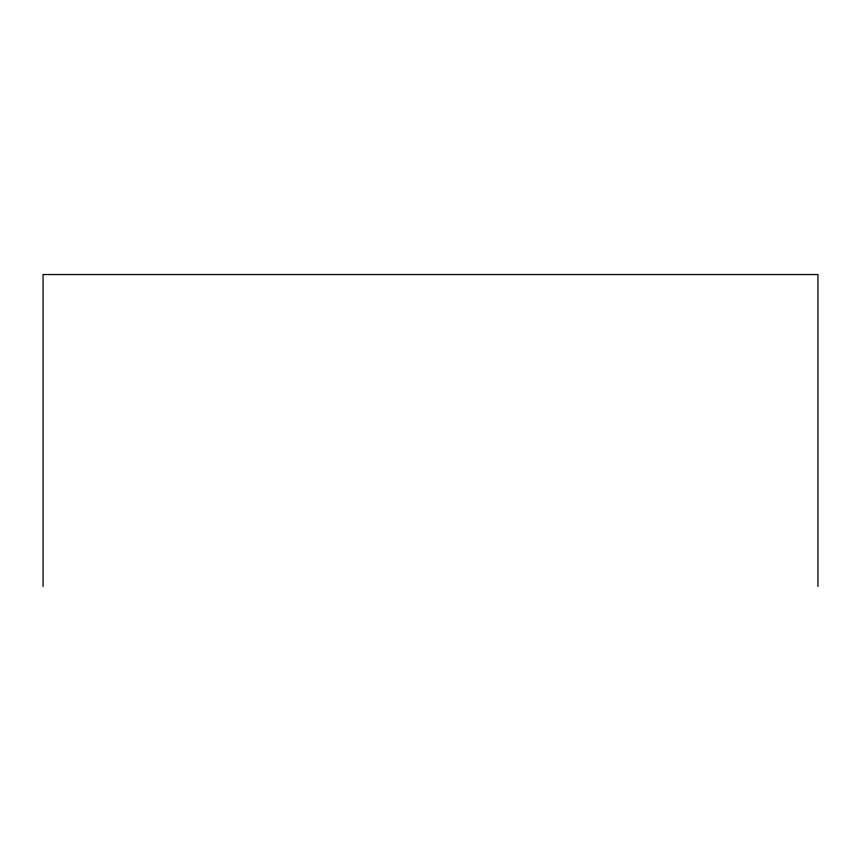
<?xml version="1.0" encoding="UTF-8"?>
<svg xmlns="http://www.w3.org/2000/svg" width="861" height="861" viewBox="0 0 861 861"><rect width="100%" height="100%" fill="white"/><g stroke="black" fill="none" stroke-linecap="round" stroke-linejoin="round"><path stroke-width="1.29" d="M817.95 586.47L817.95 274.53L43.05 274.53L43.05 586.47"/></g></svg>
